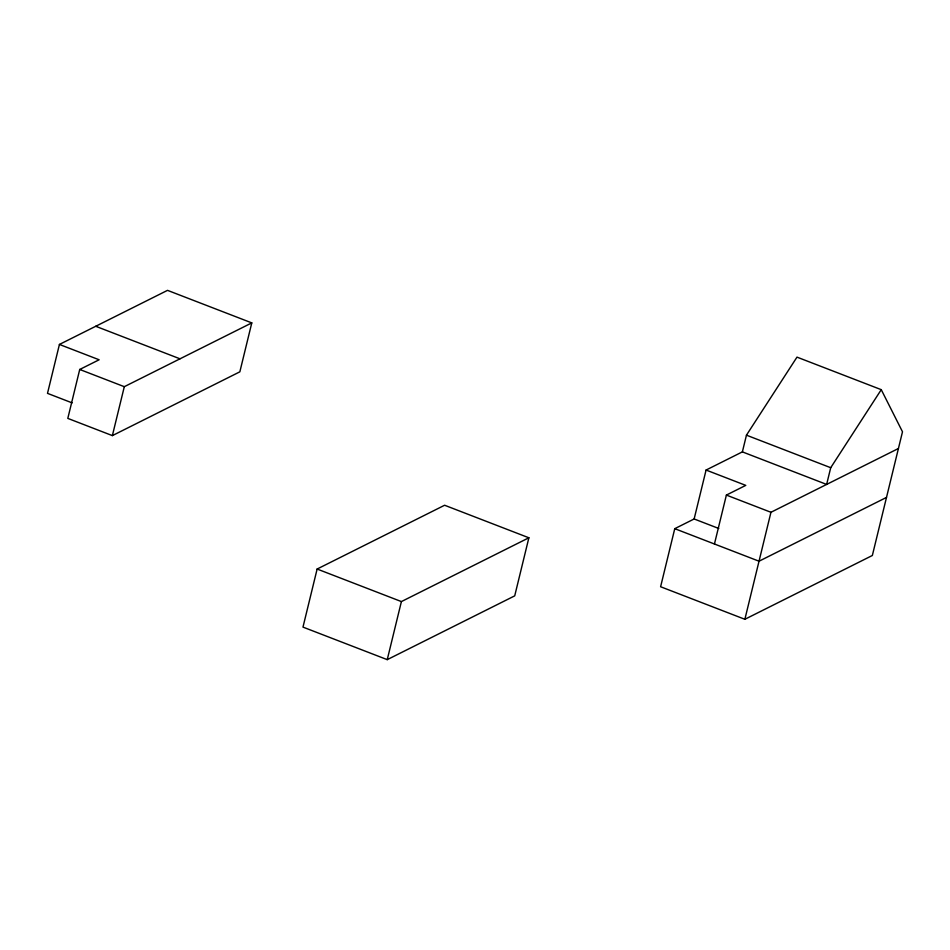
<?xml version="1.0" encoding="UTF-8"?>
<svg xmlns="http://www.w3.org/2000/svg" width="950" height="950" viewBox="0 0 950 950"><rect width="100%" height="100%" fill="white"/><g stroke="black" fill="none" stroke-linecap="round" stroke-linejoin="round"><path stroke-width="1.43" d="M59.422 344.446L99.121 359.777L79.729 369.467L67.806 418.392L112.373 435.611L239.851 371.818L251.786 322.893L167.521 290.356L59.422 344.446L47.5 393.359L72.141 402.883M112.373 435.611L124.308 386.686L251.786 322.893M317.134 569.038L302.979 627.107L387.244 659.644L514.722 595.852L528.877 537.783L444.612 505.246L317.134 569.038L401.399 601.576L528.877 537.783M387.244 659.644L401.399 601.576M674.761 528.675L660.606 586.744L744.871 619.281L872.349 555.489L902.5 431.787L881.256 389.666L796.991 357.129L746.451 435.171L742.377 451.879L706.076 470.048L694.141 518.973L674.761 528.675L759.026 561.212L886.504 497.42M714.447 543.994L726.382 495.081L745.762 485.379L706.076 470.048M744.871 619.281L770.949 512.288L898.427 448.507M881.256 389.666L830.716 467.709L826.643 484.429L742.377 451.879M746.451 435.171L830.716 467.709M726.382 495.081L770.949 512.288M694.141 518.973L718.782 528.485M95.724 326.277L179.989 358.815M79.729 369.467L124.308 386.686"/></g></svg>
